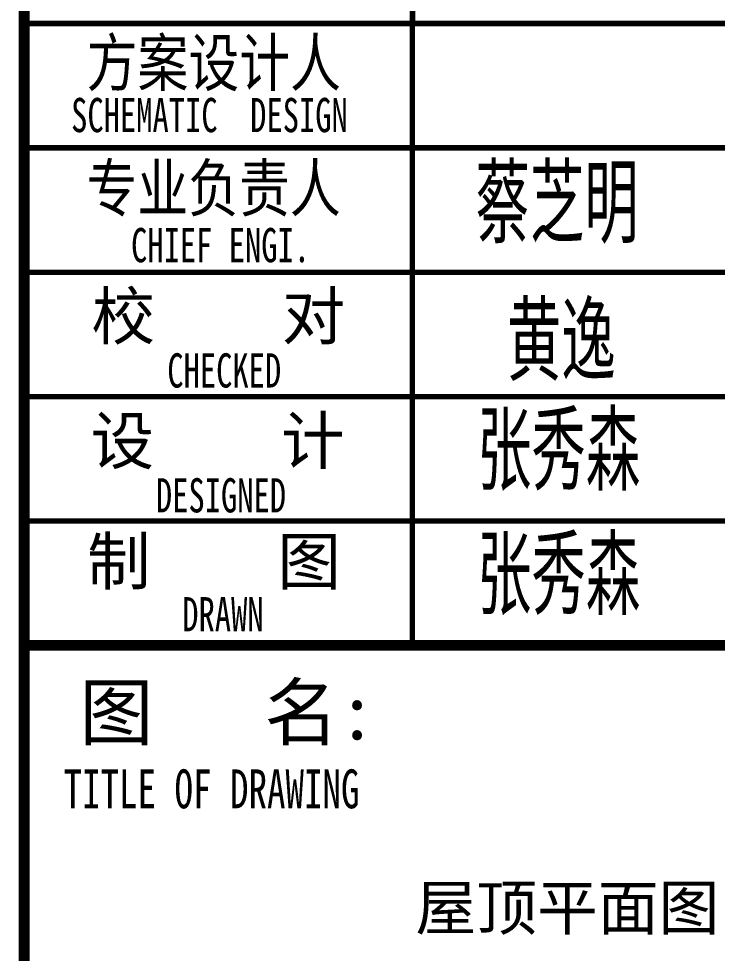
# Model space of a CAD drawing. Extents: x 1188826 to 1909461, y 608442 to 1651179.
# Drawn here: x 1695322 to 1699820, y 1075730 to 1081741 of the extents above; entities that cross this region are included whole.
import ezdxf
from ezdxf.enums import TextEntityAlignment as Align

# ---------------------------------------------------------------- set-up
doc = ezdxf.new("R2010")
doc.units = 0
doc.header["$LTSCALE"] = 1000
doc.header["$MEASUREMENT"] = 0
doc.layers.add('WALL', color=9, linetype='Continuous', lineweight=40)
doc.layers.add('图签', color=147, linetype='Continuous', lineweight=18)
doc.layers.add('图框', color=140, linetype='Continuous')
doc.layers.add('图签文字', color=147, linetype='Continuous')
doc.styles.add('宋体', font='', dxfattribs={"height": 50})
doc.styles.add('建筑图签-1', font='simhei.ttf', dxfattribs={"width": 0.7})
doc.styles.add('建筑图签-2', font='TXT.shx', dxfattribs={"width": 0.5, "bigfont": 'HZTXT.shx'})
doc.styles.get('宋体').set_extended_font_data('SimSun')

# ---------------------------------------------------------------- blocks, each defined once
blk = doc.blocks.new('12414151231')
at = {"layer": '图框'}
for points, const_width in [([(-7000, 0), (-7000, 40000)], 70), ([(-4500.5, 6800.3), (-4500, 13200.3)], 35), ([(-7000, 10800.3), (0, 10800.3)], 35), ([(-7000, 10000.3), (0, 10000.3)], 35), ([(-7000, 9200.3), (0, 9200.3)], 35), ([(-7000, 8400.3), (0, 8400.3)], 35), ([(-7000, 7600.3), (0, 7600.3)], 35), ([(-7000, 6800.3), (0, 6800.3)], 70)]:
    blk.add_lwpolyline(points, dxfattribs=dict(at, const_width=const_width))
at = {"layer": '图签文字', "color": 7, "style": '建筑图签-1', "width": 0.8}
for s, p in [('方案设计人', (-6597.5, 10398.1)), ('专业负责人', (-6598.8, 9591.6))]:
    blk.add_text(s, height=300, dxfattribs=at).set_placement(p)
at = {"layer": '图签文字', "style": '建筑图签-1', "width": 0.7}
for s, height, p in [('SCHEMATIC  DESIGN', 220, (-6697.4, 10101.4, -1799)), ('TITLE OF DRAWING', 250, (-6746, 5752.5))]:
    blk.add_text(s, height=height, dxfattribs=at).set_placement(p)
at = {"layer": '图签文字', "color": 1, "style": '建筑图签-2', "width": 0.7}
for s, p in [('蔡芝明', (-4093.8, 9387.1)), ('黄逸', (-3891.8, 8502.3)), ('张秀森', (-4083.7, 7796.6)), ('张秀森', (-4083.7, 6996.6))]:
    blk.add_text(s, height=500, dxfattribs=at).set_placement(p)
at = {"layer": '图签文字', "style": '建筑图签-1', "width": 0.7}
for s, p in [('CHIEF ENGI.', (-5735.5, 9374.8)), ('CHECKED  ', (-5607, 8568.8)), ('DESIGNED ', (-5680.4, 7765.5)), (' DRAWN   ', (-5615.4, 7000.5))]:
    blk.add_text(s, height=220, dxfattribs=at).set_placement(p, align=Align.MIDDLE)
at = {"layer": '图签文字', "color": 7, "style": '建筑图签-1'}
for s, height, p in [('校    对', 300, (-6566.7, 8768.2)), ('设    计', 300, (-6572.1, 7966.5)), ('制    图', 300, (-6595.1, 7191.7)), ('图   名:', 350, (-6644.7, 6195.2))]:
    blk.add_text(s, height=height, dxfattribs=at).set_placement(p)

msp = doc.modelspace()

# ---------------------------------------------------------------- block references
at = {"layer": 'WALL'}
msp.add_blockref('12414151231', (1702357.2, 1070910.3), dxfattribs=at)

# ---------------------------------------------------------------- texts
at = {"layer": '图签', "color": 2, "style": '宋体'}
msp.add_text('屋顶平面图', height=286.68, dxfattribs=at).set_placement((1697876.9, 1075880.3))

doc.saveas('drawing.dxf')
